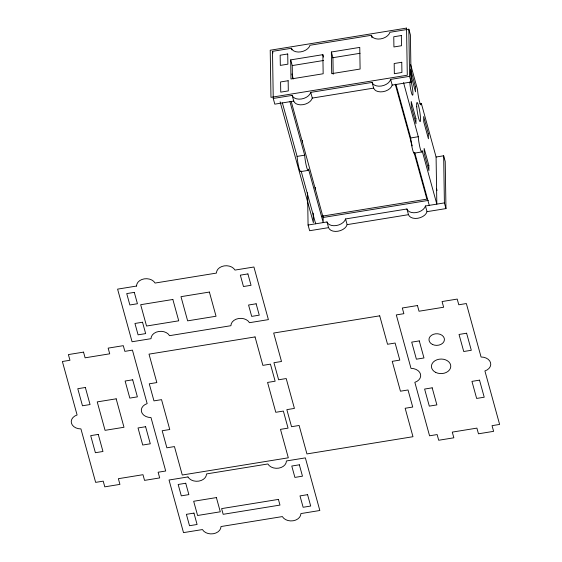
<?xml version="1.0" encoding="UTF-8"?>
<svg xmlns="http://www.w3.org/2000/svg" width="562" height="562" viewBox="0 0 562 562"><rect width="100%" height="100%" fill="white"/><g stroke="black" fill="none" stroke-linecap="round" stroke-linejoin="round"><path stroke-width="0.84" d="M272.507 51.346L291.439 48.269A9.666 6.252 -15.4 0 0 300.796 51.859A9.666 6.252 -15.4 0 0 309.992 45.262L371.349 35.301A9.666 6.252 -15.4 0 0 380.699 38.89A9.666 6.252 -15.4 0 0 389.895 32.287L408.834 29.217L410.401 34.9L411.138 82.024L392.206 85.094A9.666 6.252 -15.4 0 1 383.01 91.697A9.666 6.252 -15.4 0 1 373.653 88.108L312.296 98.069A9.666 6.252 -15.4 0 1 303.101 104.665A9.666 6.252 -15.4 0 1 293.743 101.076L274.811 104.153L273.244 98.462L272.507 51.346L272.949 52.969M331.362 52.006L359.764 47.391L360.102 69.042L331.699 73.65L331.362 52.006L332.929 57.696L333.189 74.247M322.862 54.662L323.164 73.763L290.976 78.989L290.673 59.888L322.862 54.662L323.529 57.099M332.479 57.767L360.066 53.285M292.444 78.603L292.24 65.578L323.579 60.485M273.244 98.462L292.177 95.392A9.666 6.252 -15.4 0 0 301.534 98.975A9.666 6.252 -15.4 0 0 310.73 92.379L372.086 82.417A9.666 6.252 -15.4 0 0 381.443 86.007A9.666 6.252 -15.4 0 0 390.639 79.404L409.572 76.334L408.834 29.217M419.688 103.815L421.374 103.541L436.084 157.016L436.829 204.132L422.111 150.658A9.666 1.215 80.8 0 1 420.278 148.782A9.666 1.215 80.8 0 1 418.276 136.728L403.551 82.614M282.384 102.923L297.101 156.398L304.674 155.168A9.666 1.215 80.8 0 0 306.669 167.23A9.666 1.215 80.8 0 0 308.503 169.099L323.22 222.573L323.115 215.78M395.992 84.483L410.703 137.957L418.276 136.728M300.53 171.635L308.102 170.405M414.138 153.194L421.711 151.965M436.084 157.016L443.657 155.786L445.223 161.477L445.968 208.593L427.029 211.663A9.666 6.252 -15.4 0 1 417.833 218.267A9.666 6.252 -15.4 0 1 408.483 214.677L347.126 224.638A9.666 6.252 -15.4 0 1 337.931 231.235A9.666 6.252 -15.4 0 1 328.573 227.645L309.641 230.722L308.074 225.032L307.569 192.752M321.717 216.23L426.888 199.152L414.096 152.66M428.307 200.409L323.143 217.48L291.257 101.617M308.074 225.032L327.007 221.962A9.666 6.252 -15.4 0 0 336.364 225.545A9.666 6.252 -15.4 0 0 345.56 218.948L406.916 208.987A9.666 6.252 -15.4 0 0 416.273 212.577A9.666 6.252 -15.4 0 0 425.469 205.973L444.401 202.903L443.657 155.786M410.639 64.539L417.538 89.604A9.666 1.215 80.8 0 0 419.533 101.666A9.666 1.215 80.8 0 0 421.374 103.541M409.572 76.334L411.138 82.024M444.401 202.903L445.968 208.593M436.59 188.853L437.032 190.476M414.77 152.724L429.256 205.362M395.255 84.188L412.234 145.895M390.639 79.404L392.206 85.094M425.469 205.973L427.029 211.663M371.349 35.301L372.016 37.738M372.086 82.417L373.653 88.108M406.916 208.987L408.483 214.677M310.73 92.379L312.296 98.069M345.56 218.948L347.126 224.638M291.439 48.269L291.889 49.899M290.673 59.888L292.24 65.578M291.91 73.966L293.294 78.982M292.177 95.392L293.743 101.076M327.007 221.962L328.573 227.645M289.957 101.694L304.674 155.168M301.162 171.164L315.647 223.802L315.633 223.17M280.101 101.806L313.364 222.692L313.21 213.089M315.289 187.343L315.317 189.036M302.37 140.409L302.398 142.109M414.461 152.576A9.666 1.215 80.8 0 1 412.536 149.394A9.666 1.215 80.8 0 1 410.703 137.957M411.019 81.602A7.735 0.969 80.8 0 1 412.922 92.674A7.735 0.969 80.8 0 1 411.56 93.074A7.735 0.969 80.8 0 1 409.817 81.961M300.86 171.017A9.666 1.215 80.8 0 1 298.928 167.841A9.666 1.215 80.8 0 1 297.101 156.398M406.551 28.1L270.217 50.229L270.961 97.345L407.288 75.217L406.551 28.1M287.73 53.98L280.157 55.209L280.319 65.396L287.892 64.166L287.73 53.98M401.338 35.539L393.765 36.769L393.927 46.955L401.5 45.726L401.338 35.539M288.151 80.724L280.578 81.954L280.74 92.14L288.313 90.911L288.151 80.724M401.76 62.284L394.187 63.513L394.341 73.699L401.921 72.47L401.76 62.284M136.531 286.058L117.591 289.135L132.07 341.752L151.009 338.682A9.666 7.271 -0.9 0 1 158.716 331.482A9.666 7.271 -0.9 0 1 169.555 335.669L230.912 325.707A9.666 7.271 -0.9 0 1 238.625 318.513A9.666 7.271 -0.9 0 1 249.465 322.693L268.397 319.623L253.919 267.006L234.986 270.076A9.666 7.271 -0.9 0 0 224.147 265.896A9.666 7.271 -0.9 0 0 216.433 273.09L155.077 283.051A9.666 7.271 -0.9 0 0 144.237 278.864A9.666 7.271 -0.9 0 0 136.531 286.058M134.304 292.366L126.731 293.596L129.864 304.969L137.437 303.74L134.304 292.366M247.912 273.919L240.339 275.148L243.472 286.529L251.045 285.299L247.912 273.919M209.387 292.057L180.985 296.673L187.638 320.846L216.04 316.237L209.387 292.057M172.857 299.476L140.669 304.702L146.541 326.03L178.73 320.811L172.857 299.476M142.523 322.23L134.95 323.459L138.083 334.833L145.656 333.603L142.523 322.23M256.132 303.789L248.559 305.018L251.685 316.392L259.258 315.163L256.132 303.789M83.534 352.121L68.388 354.58L69.955 360.27L62.382 361.499L77.092 414.974A9.666 7.271 -0.9 0 0 71.437 423.172A9.666 7.271 -0.9 0 0 80.928 428.904L95.645 482.379L103.218 481.149L104.785 486.84L119.931 484.381L118.364 478.691L142.98 474.7L144.546 480.384L159.692 477.925L158.126 472.235L165.699 471.005L150.988 417.538A9.666 7.271 -0.9 0 1 141.498 411.798A9.666 7.271 -0.9 0 1 147.153 403.6L132.435 350.126L124.862 351.355L123.296 345.665L108.15 348.124L109.716 353.814L85.101 357.811L83.534 352.121M417.454 305.538L402.308 307.997L403.874 313.687L396.301 314.917L411.012 368.391A9.666 7.271 -0.9 0 1 420.502 374.13A9.666 7.271 -0.9 0 1 414.847 382.329L429.565 435.796L437.138 434.567L438.704 440.257L453.85 437.798L452.284 432.108L476.899 428.118L478.466 433.801L493.612 431.342L492.045 425.659L499.618 424.429L484.908 370.955A9.666 7.271 -0.9 0 0 490.563 362.757A9.666 7.271 -0.9 0 0 481.072 357.018L466.355 303.543L458.782 304.773L457.215 299.082L442.069 301.548L443.636 307.231L419.02 311.229L417.454 305.538M379.715 315.83L273.68 333.041L281.506 361.485L273.933 362.715L278.633 379.779L286.206 378.549L294.418 408.412L286.845 409.642L291.545 426.706L299.117 425.476L306.943 453.92L412.979 436.709L405.153 408.265L412.726 407.036L408.026 389.972L400.453 391.201L392.234 361.338L399.807 360.109L395.114 343.038L387.541 344.267L379.715 315.83M255.05 336.926L149.014 354.137L156.84 382.582L149.267 383.811L153.967 400.875L161.54 399.645L169.759 429.508L162.179 430.738L166.879 447.809L174.452 446.579L182.278 475.016L288.313 457.805L280.487 429.361L288.06 428.132L283.36 411.068L275.787 412.297L267.568 382.434L275.141 381.205L270.448 364.141L262.875 365.37L255.05 336.926M85.354 387.485L77.781 388.714L82.474 405.778L90.053 404.549L85.354 387.485M132.688 379.8L125.115 381.029L129.815 398.093L137.388 396.863L132.688 379.8M419.273 340.902L411.7 342.132L416.393 359.195L423.973 357.966L419.273 340.902M466.608 333.217L459.035 334.446L463.734 351.51L471.307 350.281L466.608 333.217M116.165 398.823L97.233 401.9L105.059 430.337L123.991 427.268L116.165 398.823M98.266 434.412L90.693 435.641L95.392 452.712L102.965 451.483L98.266 434.412M145.607 426.727L138.027 427.956L142.727 445.027L150.3 443.797L145.607 426.727M432.185 387.829L424.612 389.059L429.312 406.129L436.885 404.9L432.185 387.829M479.526 380.151L471.947 381.38L476.646 398.444L484.219 397.215L479.526 380.151M187.961 476.941L169.029 480.011L183.507 532.628L202.439 529.559A9.666 7.271 -0.9 0 0 213.286 533.738A9.666 7.271 -0.9 0 0 220.992 526.545L282.349 516.583A9.666 7.271 -0.9 0 0 293.188 520.77A9.666 7.271 -0.9 0 0 300.902 513.577L319.834 510.5L305.356 457.882L286.423 460.952A9.666 7.278 -0.9 0 1 278.71 468.146A9.666 7.278 -0.9 0 1 267.87 463.966L206.514 473.928A9.666 7.271 -0.9 0 1 198.808 481.121A9.666 7.271 -0.9 0 1 187.961 476.941M185.741 483.243L178.168 484.472L181.301 495.846L188.874 494.616L185.741 483.243M299.349 464.802L291.776 466.031L294.902 477.405L302.475 476.176L299.349 464.802M216.391 497.581L193.672 501.269L197.585 515.487L220.304 511.799L216.391 497.581M193.96 513.106L186.387 514.335L189.513 525.716L197.093 524.486L193.96 513.106M278.408 499.4L221.604 508.617L223.17 514.307L279.974 505.083L278.408 499.4M307.569 494.665L299.996 495.895L303.122 507.268L310.695 506.039L307.569 494.665M415.423 86.738L410.731 69.667L410.808 74.76L415.508 91.831L415.423 86.738M428.342 133.665L423.643 116.601L423.727 121.694L428.42 138.758L428.342 133.665M415.929 118.568L411.229 101.504L411.314 106.597L416.006 123.668L415.929 118.568M428.841 165.502L424.141 148.438L424.226 153.531L428.918 170.595L428.841 165.502M416.73 106.822A9.666 1.215 80.8 0 0 420.046 121.575A9.666 1.215 80.8 0 0 418.999 107.735A9.666 1.215 80.8 0 0 416.73 106.822M432.347 344.394A7.735 5.817 -0.9 0 0 444.416 339.94A7.735 5.817 -0.9 0 0 433.351 334.334A7.735 5.817 -0.9 0 0 432.347 344.394M435.655 372.374A9.666 7.271 -0.9 0 0 450.745 366.803A9.666 7.271 -0.9 0 0 436.913 359.799A9.666 7.271 -0.9 0 0 435.655 372.374"/></g></svg>
